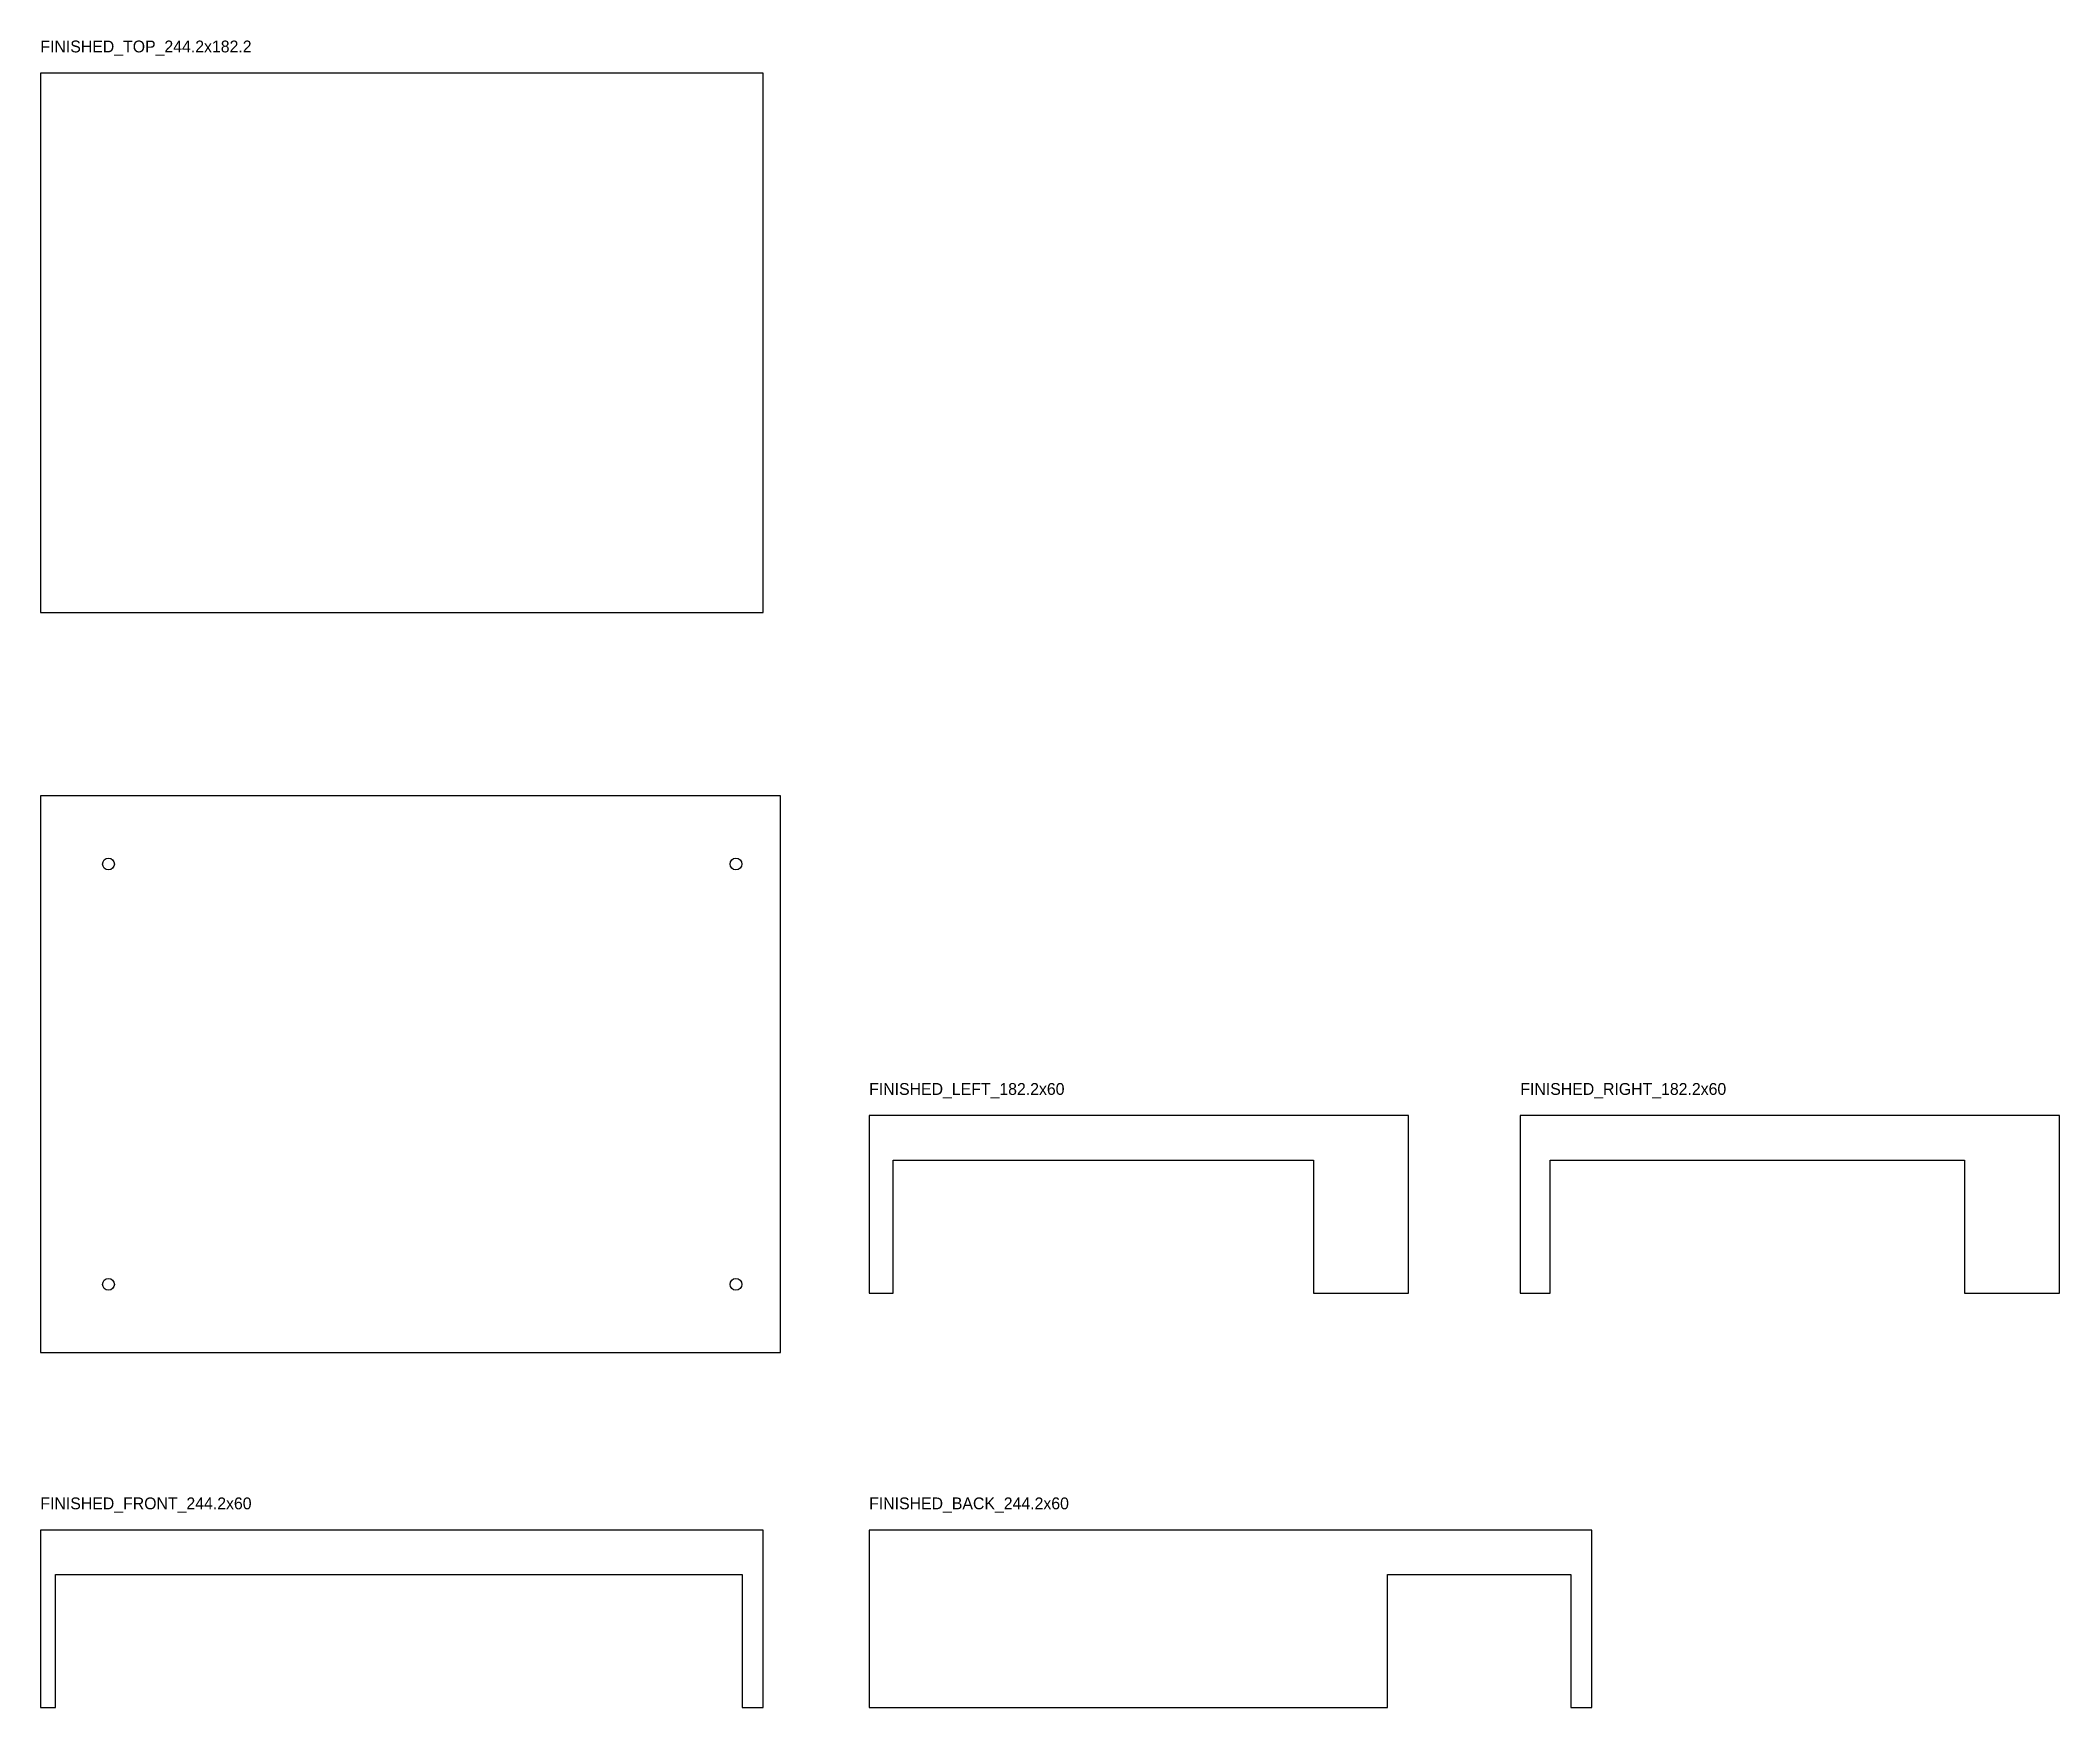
# Model space of a CAD drawing. Header units: millimetres. Extents: x 0 to 682, y -120 to 443.
import ezdxf

# ---------------------------------------------------------------- set-up
doc = ezdxf.new("R2010")
doc.units = ezdxf.units.MM
for name, color, linetype in [('HOLES', 1, 'Continuous'), ('REFERENCE', 3, 'Continuous'), ('TEXT_DO_NOT_CUT', 7, 'Continuous')]:
    doc.layers.add(name, color=color, linetype=linetype)

msp = doc.modelspace()

# ---------------------------------------------------------------- linework, layer by layer
at = {"layer": 'HOLES'}
for centre in [(23, 165), (235, 165), (23, 23), (235, 23)]:
    msp.add_circle(centre, 2, dxfattribs=at)
at = {"layer": 'REFERENCE'}
for points in [[(0, 250), (244.2, 250), (244.2, 432.2), (0, 432.2)], [(0, 0), (250, 0), (250, 188), (0, 188)], [(280, 20), (288.1, 20), (288.1, 65), (430.1, 65), (430.1, 20), (462.2, 20), (462.2, 80), (280, 80)], [(500, 20), (510.1, 20), (510.1, 65), (650.1, 65), (650.1, 20), (682.2, 20), (682.2, 80), (500, 80)], [(0, -120), (5.1, -120), (5.1, -75), (237.1, -75), (237.1, -120), (244.2, -120), (244.2, -60), (0, -60)], [(280, -120), (455.1, -120), (455.1, -75), (517.1, -75), (517.1, -120), (524.2, -120), (524.2, -60), (280, -60)]]:
    msp.add_lwpolyline(points, close=True, dxfattribs=at)

# ---------------------------------------------------------------- texts
at = {"layer": 'TEXT_DO_NOT_CUT'}
for s, p in [('FINISHED_TOP_244.2x182.2', (0, 439.2)), ('FINISHED_LEFT_182.2x60', (280, 87)), ('FINISHED_RIGHT_182.2x60', (500, 87)), ('FINISHED_FRONT_244.2x60', (0, -53)), ('FINISHED_BACK_244.2x60', (280, -53))]:
    msp.add_text(s, height=4, dxfattribs=at).set_placement(p)

doc.saveas('drawing.dxf')
